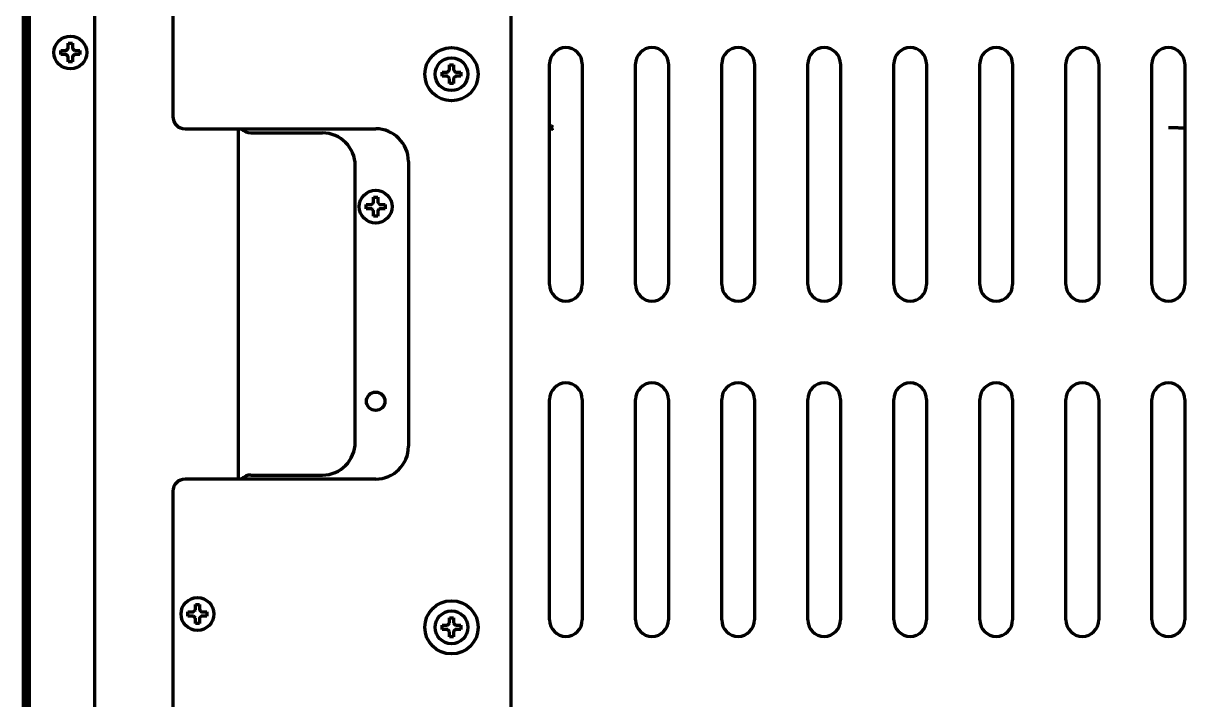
# Model space of a CAD drawing. Header units: inches. Extents: x -3055 to 7244, y 299 to 5591.
# Drawn here: x 2795.6 to 3079, y 4988.4 to 5153.5 of the extents above; entities that cross this region are included whole.
import ezdxf

# ---------------------------------------------------------------- set-up
doc = ezdxf.new("R2010")
doc.units = ezdxf.units.IN

msp = doc.modelspace()

# ---------------------------------------------------------------- linework, layer by layer
at = {"linetype": 'Continuous', "lineweight": 70}
for p, q in [((2914.62, 5422.37), (2914.62, 4799.06)), ((2795.62, 5327.86), (2795.62, 4836.6)), ((2796.3, 4837.6), (2796.3, 5327.52)), ((2797.12, 4513.56), (2797.12, 5327.12)), ((2813.12, 4527.4), (2813.12, 5322.04)), ((2832.12, 5190.58), (2832.12, 5130.74)), ((2804.82, 5146.36), (2804.82, 5146.86)), ((2804.82, 5145.86), (2804.82, 5146.36)), ((2809.42, 5146.86), (2809.42, 5146.36)), ((2809.42, 5146.36), (2809.42, 5145.86)), ((2897.82, 5141.06), (2897.82, 5141.56)), ((2902.42, 5141.56), (2902.42, 5141.06)), ((2924.04, 5089.7), (2924.04, 5143.56)), ((2932.04, 5143.56), (2932.04, 5089.7)), ((2945.04, 5089.7), (2945.04, 5143.56)), ((2953.04, 5143.56), (2953.04, 5089.7)), ((2966.04, 5089.7), (2966.04, 5143.56)), ((2974.04, 5143.56), (2974.04, 5089.7)), ((2987.04, 5089.7), (2987.04, 5143.56)), ((2995.04, 5143.56), (2995.04, 5089.7)), ((3008.04, 5089.7), (3008.04, 5143.56)), ((3016.04, 5143.56), (3016.04, 5089.7)), ((3029.04, 5089.7), (3029.04, 5143.56)), ((3037.04, 5143.56), (3037.04, 5089.7)), ((3050.04, 5089.7), (3050.04, 5143.56)), ((3058.04, 5143.56), (3058.04, 5089.7)), ((3071.04, 5089.7), (3071.04, 5143.56)), ((3079.04, 5143.56), (3079.04, 5089.7)), ((2897.82, 5140.56), (2897.82, 5141.06)), ((2902.42, 5141.06), (2902.42, 5140.56)), ((2835.12, 5127.74), (2881.62, 5127.74)), ((2848.12, 5042.24), (2848.12, 5127.73)), ((2851.12, 5126.74), (2868.62, 5126.74)), ((2876.62, 5051.24), (2876.62, 5118.74)), ((2889.62, 5119.74), (2889.62, 5050.24)), ((2879.32, 5108.74), (2879.32, 5109.24)), ((2879.32, 5108.24), (2879.32, 5108.74)), ((2883.92, 5109.24), (2883.92, 5108.74)), ((2883.92, 5108.74), (2883.92, 5108.24)), ((2924.04, 5007.85), (2924.04, 5061.7)), ((2932.04, 5061.7), (2932.04, 5007.85)), ((2945.04, 5007.85), (2945.04, 5061.7)), ((2953.04, 5061.7), (2953.04, 5007.85)), ((2966.04, 5007.85), (2966.04, 5061.7)), ((2974.04, 5061.7), (2974.04, 5007.85)), ((2987.04, 5007.85), (2987.04, 5061.7)), ((2995.04, 5061.7), (2995.04, 5007.85)), ((3008.04, 5007.85), (3008.04, 5061.7)), ((3016.04, 5061.7), (3016.04, 5007.85)), ((3029.04, 5007.85), (3029.04, 5061.7)), ((3037.04, 5061.7), (3037.04, 5007.85)), ((3050.04, 5007.85), (3050.04, 5061.7)), ((3058.04, 5061.7), (3058.04, 5007.85)), ((3071.04, 5007.85), (3071.04, 5061.7)), ((3079.04, 5061.7), (3079.04, 5007.85)), ((2881.62, 5042.24), (2835.12, 5042.24)), ((2851.12, 5043.24), (2868.62, 5043.24)), ((2832.12, 5039.24), (2832.12, 4979.4)), ((2835.82, 5009.32), (2835.82, 5009.82)), ((2835.82, 5008.82), (2835.82, 5009.32)), ((2840.42, 5009.82), (2840.42, 5009.32)), ((2840.42, 5009.32), (2840.42, 5008.82)), ((2897.82, 5006.06), (2897.82, 5006.56)), ((2897.82, 5005.56), (2897.82, 5006.06)), ((2902.42, 5006.56), (2902.42, 5006.06)), ((2902.42, 5006.06), (2902.42, 5005.56))]:
    msp.add_line(p, q, dxfattribs=at)
for centre, radius in [((2807.12, 5146.36), 4), ((2900.12, 5141.06), 6.5), ((2900.12, 5141.06), 4), ((2881.62, 5108.74), 4), ((2881.62, 5061.24), 2.25), ((2838.12, 5009.32), 4), ((2900.12, 5006.06), 6.5), ((2900.12, 5006.06), 4)]:
    msp.add_circle(centre, radius, dxfattribs=at)
for centre, radius, start, end in [((2928.04, 5143.56), 4, 0, 180), ((2949.04, 5143.56), 4, 0, 180), ((2970.04, 5143.56), 4, 0, 180), ((2991.04, 5143.56), 4, 0, 180), ((3012.04, 5143.56), 4, 0, 180), ((3033.04, 5143.56), 4, 0, 180), ((3054.04, 5143.56), 4, 0, 180), ((3075.04, 5143.56), 4, 0, 180), ((2835.12, 5130.74), 3, 180, 270), ((2851.12, 5129.74), 3, 221.8416, 270), ((2881.62, 5119.74), 8, 0, 90), ((2868.62, 5118.74), 8, 0, 90), ((2928.04, 5089.7), 4, 180, 0), ((2949.04, 5089.7), 4, 180, 0), ((2970.04, 5089.7), 4, 180, 0), ((2991.04, 5089.7), 4, 180, 0), ((3012.04, 5089.7), 4, 180, 0), ((3033.04, 5089.7), 4, 180, 0), ((3054.04, 5089.7), 4, 180, 0), ((3075.04, 5089.7), 4, 180, 0), ((2928.04, 5061.7), 4, 0, 180), ((2949.04, 5061.7), 4, 0, 180), ((2970.04, 5061.7), 4, 0, 180), ((2991.04, 5061.7), 4, 0, 180), ((3012.04, 5061.7), 4, 0, 180), ((3033.04, 5061.7), 4, 0, 180), ((3054.04, 5061.7), 4, 0, 180), ((3075.04, 5061.7), 4, 0, 180), ((2868.62, 5051.24), 8, 270, 0), ((2881.62, 5050.24), 8, 270, 0), ((2835.12, 5039.24), 3, 90, 180), ((2851.12, 5040.24), 3, 90, 138.1894), ((2928.04, 5007.85), 4, 180, 0), ((2949.04, 5007.85), 4, 180, 0), ((2970.04, 5007.85), 4, 180, 0), ((2991.04, 5007.85), 4, 180, 0), ((3012.04, 5007.85), 4, 180, 0), ((3033.04, 5007.85), 4, 180, 0), ((3054.04, 5007.85), 4, 180, 0), ((3075.04, 5007.85), 4, 180, 0)]:
    msp.add_arc(centre, radius, start, end, dxfattribs=at)
for points in [[(2806.12, 5146.86), (2806.14, 5146.89), (2806.19, 5146.93), (2806.26, 5147.01), (2806.33, 5147.08), (2806.4, 5147.15), (2806.48, 5147.22), (2806.55, 5147.29), (2806.59, 5147.34), (2806.62, 5147.36)], [(2806.62, 5147.36), (2806.62, 5147.42), (2806.62, 5147.53), (2806.62, 5147.69), (2806.62, 5147.85), (2806.62, 5148), (2806.62, 5148.15), (2806.62, 5148.31), (2806.62, 5148.48), (2806.62, 5148.6), (2806.62, 5148.66)], [(2806.62, 5148.66), (2806.79, 5148.66), (2807.12, 5148.66), (2807.45, 5148.66), (2807.62, 5148.66)], [(2807.62, 5147.36), (2807.64, 5147.34), (2807.7, 5147.29), (2807.77, 5147.21), (2807.84, 5147.14), (2807.91, 5147.07), (2807.98, 5147), (2808.05, 5146.93), (2808.1, 5146.89), (2808.12, 5146.86)], [(2806.12, 5145.86), (2806.06, 5145.86), (2805.96, 5145.86), (2805.79, 5145.86), (2805.64, 5145.86), (2805.48, 5145.86), (2805.33, 5145.86), (2805.17, 5145.86), (2805.01, 5145.86), (2804.88, 5145.86), (2804.82, 5145.86)], [(2806.62, 5145.36), (2806.59, 5145.39), (2806.54, 5145.44), (2806.47, 5145.51), (2806.4, 5145.59), (2806.33, 5145.66), (2806.26, 5145.73), (2806.19, 5145.79), (2806.14, 5145.84), (2806.12, 5145.86)], [(2808.12, 5145.86), (2808.09, 5145.84), (2808.05, 5145.79), (2807.98, 5145.72), (2807.9, 5145.65), (2807.83, 5145.58), (2807.76, 5145.51), (2807.69, 5145.43), (2807.64, 5145.39), (2807.62, 5145.36)], [(2807.62, 5145.36), (2807.62, 5145.31), (2807.62, 5145.2), (2807.62, 5145.04), (2807.62, 5144.88), (2807.62, 5144.73), (2807.62, 5144.57), (2807.62, 5144.42), (2807.62, 5144.25), (2807.62, 5144.13), (2807.62, 5144.06)], [(2808.12, 5146.86), (2808.17, 5146.86), (2808.28, 5146.86), (2808.44, 5146.86), (2808.6, 5146.86), (2808.76, 5146.86), (2808.91, 5146.86), (2809.07, 5146.86), (2809.23, 5146.86), (2809.35, 5146.86), (2809.42, 5146.86)], [(2807.62, 5144.06), (2807.45, 5144.06), (2807.12, 5144.06), (2806.79, 5144.06), (2806.62, 5144.06)], [(2899.12, 5141.56), (2899.14, 5141.59), (2899.19, 5141.63), (2899.26, 5141.71), (2899.33, 5141.78), (2899.4, 5141.85), (2899.48, 5141.92), (2899.55, 5141.99), (2899.59, 5142.04), (2899.62, 5142.06)], [(2899.62, 5142.06), (2899.62, 5142.12), (2899.62, 5142.23), (2899.62, 5142.39), (2899.62, 5142.55), (2899.62, 5142.7), (2899.62, 5142.85), (2899.62, 5143.01), (2899.62, 5143.18), (2899.62, 5143.3), (2899.62, 5143.36)], [(2899.62, 5143.36), (2899.79, 5143.36), (2900.12, 5143.36), (2900.45, 5143.36), (2900.62, 5143.36)], [(2900.62, 5142.06), (2900.64, 5142.04), (2900.7, 5141.99), (2900.77, 5141.91), (2900.84, 5141.84), (2900.91, 5141.77), (2900.98, 5141.7), (2901.05, 5141.63), (2901.1, 5141.59), (2901.12, 5141.56)], [(2901.12, 5141.56), (2901.17, 5141.56), (2901.28, 5141.56), (2901.44, 5141.56), (2901.6, 5141.56), (2901.76, 5141.56), (2901.91, 5141.56), (2902.07, 5141.56), (2902.23, 5141.56), (2902.35, 5141.56), (2902.42, 5141.56)], [(2899.12, 5140.56), (2899.06, 5140.56), (2898.96, 5140.56), (2898.79, 5140.56), (2898.64, 5140.56), (2898.48, 5140.56), (2898.33, 5140.56), (2898.17, 5140.56), (2898.01, 5140.56), (2897.88, 5140.56), (2897.82, 5140.56)], [(2899.62, 5140.06), (2899.59, 5140.09), (2899.54, 5140.14), (2899.47, 5140.21), (2899.4, 5140.29), (2899.33, 5140.36), (2899.26, 5140.43), (2899.19, 5140.49), (2899.14, 5140.54), (2899.12, 5140.56)], [(2900.62, 5138.76), (2900.45, 5138.76), (2900.12, 5138.76), (2899.79, 5138.76), (2899.62, 5138.76)], [(2901.12, 5140.56), (2901.09, 5140.54), (2901.05, 5140.49), (2900.98, 5140.42), (2900.9, 5140.35), (2900.83, 5140.28), (2900.76, 5140.21), (2900.69, 5140.13), (2900.64, 5140.09), (2900.62, 5140.06)], [(2900.62, 5140.06), (2900.62, 5140.01), (2900.62, 5139.9), (2900.62, 5139.74), (2900.62, 5139.58), (2900.62, 5139.43), (2900.62, 5139.27), (2900.62, 5139.12), (2900.62, 5138.95), (2900.62, 5138.83), (2900.62, 5138.76)], [(2881.12, 5109.74), (2881.12, 5109.8), (2881.12, 5109.9), (2881.12, 5110.07), (2881.12, 5110.23), (2881.12, 5110.38), (2881.12, 5110.53), (2881.12, 5110.69), (2881.12, 5110.85), (2881.12, 5110.98), (2881.12, 5111.04)], [(2881.12, 5111.04), (2881.29, 5111.04), (2881.62, 5111.04), (2881.95, 5111.04), (2882.12, 5111.04)], [(2880.62, 5108.24), (2880.56, 5108.24), (2880.46, 5108.24), (2880.29, 5108.24), (2880.14, 5108.24), (2879.98, 5108.24), (2879.83, 5108.24), (2879.67, 5108.24), (2879.51, 5108.24), (2879.38, 5108.24), (2879.32, 5108.24)], [(2880.62, 5109.24), (2880.64, 5109.27), (2880.69, 5109.31), (2880.76, 5109.38), (2880.83, 5109.46), (2880.9, 5109.53), (2880.98, 5109.6), (2881.05, 5109.67), (2881.09, 5109.72), (2881.12, 5109.74)], [(2881.12, 5107.74), (2881.09, 5107.77), (2881.04, 5107.82), (2880.97, 5107.89), (2880.9, 5107.96), (2880.83, 5108.03), (2880.76, 5108.1), (2880.69, 5108.17), (2880.64, 5108.22), (2880.62, 5108.24)], [(2882.12, 5109.74), (2882.14, 5109.72), (2882.2, 5109.66), (2882.27, 5109.59), (2882.34, 5109.52), (2882.41, 5109.45), (2882.48, 5109.38), (2882.55, 5109.31), (2882.6, 5109.27), (2882.62, 5109.24)], [(2882.62, 5108.24), (2882.59, 5108.22), (2882.55, 5108.17), (2882.48, 5108.1), (2882.4, 5108.03), (2882.33, 5107.96), (2882.26, 5107.89), (2882.19, 5107.81), (2882.14, 5107.77), (2882.12, 5107.74)], [(2882.12, 5107.74), (2882.12, 5107.69), (2882.12, 5107.58), (2882.12, 5107.42), (2882.12, 5107.26), (2882.12, 5107.1), (2882.12, 5106.95), (2882.12, 5106.8), (2882.12, 5106.63), (2882.12, 5106.51), (2882.12, 5106.44)], [(2882.62, 5109.24), (2882.67, 5109.24), (2882.78, 5109.24), (2882.94, 5109.24), (2883.1, 5109.24), (2883.26, 5109.24), (2883.41, 5109.24), (2883.57, 5109.24), (2883.73, 5109.24), (2883.85, 5109.24), (2883.92, 5109.24)], [(2882.12, 5106.44), (2881.95, 5106.44), (2881.62, 5106.44), (2881.29, 5106.44), (2881.12, 5106.44)], [(2837.62, 5010.32), (2837.62, 5010.38), (2837.62, 5010.49), (2837.62, 5010.65), (2837.62, 5010.81), (2837.62, 5010.96), (2837.62, 5011.11), (2837.62, 5011.27), (2837.62, 5011.44), (2837.62, 5011.56), (2837.62, 5011.62)], [(2837.62, 5011.62), (2837.79, 5011.62), (2838.12, 5011.62), (2838.45, 5011.62), (2838.62, 5011.62)], [(2837.12, 5008.82), (2837.06, 5008.82), (2836.96, 5008.82), (2836.79, 5008.82), (2836.64, 5008.82), (2836.48, 5008.82), (2836.33, 5008.82), (2836.17, 5008.82), (2836.01, 5008.82), (2835.88, 5008.82), (2835.82, 5008.82)], [(2837.12, 5009.82), (2837.14, 5009.85), (2837.19, 5009.89), (2837.26, 5009.97), (2837.33, 5010.04), (2837.4, 5010.11), (2837.48, 5010.18), (2837.55, 5010.25), (2837.59, 5010.3), (2837.62, 5010.32)], [(2837.62, 5008.32), (2837.59, 5008.35), (2837.54, 5008.4), (2837.47, 5008.47), (2837.4, 5008.55), (2837.33, 5008.62), (2837.26, 5008.69), (2837.19, 5008.75), (2837.14, 5008.8), (2837.12, 5008.82)], [(2838.62, 5010.32), (2838.64, 5010.3), (2838.7, 5010.25), (2838.77, 5010.17), (2838.84, 5010.1), (2838.91, 5010.03), (2838.98, 5009.96), (2839.05, 5009.89), (2839.1, 5009.85), (2839.12, 5009.82)], [(2839.12, 5008.82), (2839.09, 5008.8), (2839.05, 5008.75), (2838.98, 5008.68), (2838.9, 5008.61), (2838.83, 5008.54), (2838.76, 5008.47), (2838.69, 5008.39), (2838.64, 5008.35), (2838.62, 5008.32)], [(2838.62, 5008.32), (2838.62, 5008.27), (2838.62, 5008.16), (2838.62, 5008), (2838.62, 5007.84), (2838.62, 5007.69), (2838.62, 5007.53), (2838.62, 5007.38), (2838.62, 5007.21), (2838.62, 5007.09), (2838.62, 5007.02)], [(2839.12, 5009.82), (2839.17, 5009.82), (2839.28, 5009.82), (2839.44, 5009.82), (2839.6, 5009.82), (2839.76, 5009.82), (2839.91, 5009.82), (2840.07, 5009.82), (2840.23, 5009.82), (2840.35, 5009.82), (2840.42, 5009.82)], [(2899.62, 5007.06), (2899.62, 5007.12), (2899.62, 5007.23), (2899.62, 5007.39), (2899.62, 5007.55), (2899.62, 5007.7), (2899.62, 5007.85), (2899.62, 5008.01), (2899.62, 5008.18), (2899.62, 5008.3), (2899.62, 5008.36)], [(2899.62, 5008.36), (2899.79, 5008.36), (2900.12, 5008.36), (2900.45, 5008.36), (2900.62, 5008.36)], [(2838.62, 5007.02), (2838.45, 5007.02), (2838.12, 5007.02), (2837.79, 5007.02), (2837.62, 5007.02)], [(2899.12, 5005.56), (2899.06, 5005.56), (2898.96, 5005.56), (2898.79, 5005.56), (2898.64, 5005.56), (2898.48, 5005.56), (2898.33, 5005.56), (2898.17, 5005.56), (2898.01, 5005.56), (2897.88, 5005.56), (2897.82, 5005.56)], [(2899.12, 5006.56), (2899.14, 5006.59), (2899.19, 5006.63), (2899.26, 5006.71), (2899.33, 5006.78), (2899.4, 5006.85), (2899.48, 5006.92), (2899.55, 5006.99), (2899.59, 5007.04), (2899.62, 5007.06)], [(2899.62, 5005.06), (2899.59, 5005.09), (2899.54, 5005.14), (2899.47, 5005.21), (2899.4, 5005.29), (2899.33, 5005.36), (2899.26, 5005.43), (2899.19, 5005.49), (2899.14, 5005.54), (2899.12, 5005.56)], [(2900.62, 5007.06), (2900.64, 5007.04), (2900.7, 5006.99), (2900.77, 5006.91), (2900.84, 5006.84), (2900.91, 5006.77), (2900.98, 5006.7), (2901.05, 5006.63), (2901.1, 5006.59), (2901.12, 5006.56)], [(2901.12, 5005.56), (2901.09, 5005.54), (2901.05, 5005.49), (2900.98, 5005.42), (2900.9, 5005.35), (2900.83, 5005.28), (2900.76, 5005.21), (2900.69, 5005.13), (2900.64, 5005.09), (2900.62, 5005.06)], [(2901.12, 5006.56), (2901.17, 5006.56), (2901.28, 5006.56), (2901.44, 5006.56), (2901.6, 5006.56), (2901.76, 5006.56), (2901.91, 5006.56), (2902.07, 5006.56), (2902.23, 5006.56), (2902.35, 5006.56), (2902.42, 5006.56)], [(2900.62, 5003.76), (2900.45, 5003.76), (2900.12, 5003.76), (2899.79, 5003.76), (2899.62, 5003.76)], [(2900.62, 5005.06), (2900.62, 5005.01), (2900.62, 5004.9), (2900.62, 5004.74), (2900.62, 5004.58), (2900.62, 5004.43), (2900.62, 5004.27), (2900.62, 5004.12), (2900.62, 5003.95), (2900.62, 5003.83), (2900.62, 5003.76)]]:
    msp.add_open_spline(points, degree=3, dxfattribs=at)
for points, knots in [([(2807.62, 5148.66), (2807.62, 5148.46), (2807.62, 5148.25), (2807.62, 5147.93), (2807.62, 5147.82), (2807.62, 5147.59), (2807.62, 5147.48), (2807.62, 5147.36)], [0, 0, 0, 0, 0.5, 0.5, 0.75, 0.75, 1, 1, 1, 1]), ([(2804.82, 5146.86), (2805.02, 5146.86), (2805.23, 5146.86), (2805.56, 5146.86), (2805.67, 5146.86), (2805.89, 5146.86), (2806, 5146.86), (2806.12, 5146.86)], [0, 0, 0, 0, 0.5, 0.5, 0.75, 0.75, 1, 1, 1, 1]), ([(2806.62, 5144.06), (2806.62, 5144.27), (2806.62, 5144.48), (2806.62, 5144.8), (2806.62, 5144.91), (2806.62, 5145.13), (2806.62, 5145.25), (2806.62, 5145.36)], [0, 0, 0, 0, 0.5, 0.5, 0.75, 0.75, 1, 1, 1, 1]), ([(2809.42, 5145.86), (2809.22, 5145.86), (2809.01, 5145.86), (2808.68, 5145.86), (2808.57, 5145.86), (2808.35, 5145.86), (2808.23, 5145.86), (2808.12, 5145.86)], [0, 0, 0, 0, 0.5, 0.5, 0.75, 0.75, 1, 1, 1, 1]), ([(2897.82, 5141.56), (2898.02, 5141.56), (2898.23, 5141.56), (2898.56, 5141.56), (2898.67, 5141.56), (2898.89, 5141.56), (2899, 5141.56), (2899.12, 5141.56)], [0, 0, 0, 0, 0.5, 0.5, 0.75, 0.75, 1, 1, 1, 1]), ([(2900.62, 5143.36), (2900.62, 5143.16), (2900.62, 5142.95), (2900.62, 5142.63), (2900.62, 5142.52), (2900.62, 5142.29), (2900.62, 5142.18), (2900.62, 5142.06)], [0, 0, 0, 0, 0.5, 0.5, 0.75, 0.75, 1, 1, 1, 1]), ([(2899.62, 5138.76), (2899.62, 5138.97), (2899.62, 5139.18), (2899.62, 5139.5), (2899.62, 5139.61), (2899.62, 5139.83), (2899.62, 5139.95), (2899.62, 5140.06)], [0, 0, 0, 0, 0.5, 0.5, 0.75, 0.75, 1, 1, 1, 1]), ([(2902.42, 5140.56), (2902.22, 5140.56), (2902.01, 5140.56), (2901.68, 5140.56), (2901.57, 5140.56), (2901.35, 5140.56), (2901.23, 5140.56), (2901.12, 5140.56)], [0, 0, 0, 0, 0.5, 0.5, 0.75, 0.75, 1, 1, 1, 1]), ([(2924.61, 5128.05), (2924.61, 5128.06), (2924.62, 5128.08), (2924.63, 5128.11), (2924.63, 5128.15), (2924.64, 5128.2), (2924.66, 5128.27), (2924.68, 5128.35), (2924.7, 5128.45), (2924.72, 5128.54), (2924.73, 5128.61), (2924.74, 5128.64)], [0, 0, 0, 0, 0.040704, 0.09594, 0.165709, 0.250012, 0.372451, 0.500013, 0.681858, 0.84852, 1, 1, 1, 1]), ([(2924.75, 5127.48), (2924.74, 5127.49), (2924.74, 5127.5), (2924.73, 5127.53), (2924.73, 5127.56), (2924.72, 5127.59), (2924.71, 5127.63), (2924.7, 5127.68), (2924.68, 5127.72), (2924.67, 5127.77), (2924.66, 5127.83), (2924.64, 5127.91), (2924.63, 5127.98), (2924.62, 5128.03), (2924.61, 5128.05)], [0, 0, 0, 0, 0.038477, 0.082678, 0.132605, 0.188257, 0.249637, 0.355045, 0.438326, 0.499482, 0.609373, 0.749575, 0.908462, 1, 1, 1, 1]), ([(3075.1, 5128.06), (3075.25, 5128.05), (3075.41, 5128.05), (3075.64, 5128.05), (3075.71, 5128.05), (3075.86, 5128.05), (3075.94, 5128.05), (3076.32, 5128.04), (3076.62, 5128.04), (3077.07, 5128.03), (3077.22, 5128.02), (3077.51, 5128.02), (3077.66, 5128.01), (3077.95, 5128), (3078.1, 5128), (3078.38, 5127.98), (3078.53, 5127.97), (3078.67, 5127.96)], [0, 0, 0, 0, 0.125, 0.125, 0.1875, 0.1875, 0.25, 0.25, 0.5, 0.5, 0.625, 0.625, 0.75, 0.75, 0.875, 0.875, 1, 1, 1, 1]), ([(2882.12, 5111.04), (2882.12, 5110.84), (2882.12, 5110.63), (2882.12, 5110.3), (2882.12, 5110.19), (2882.12, 5109.97), (2882.12, 5109.86), (2882.12, 5109.74)], [0, 0, 0, 0, 0.5, 0.5, 0.75, 0.75, 1, 1, 1, 1]), ([(2879.32, 5109.24), (2879.52, 5109.24), (2879.73, 5109.24), (2880.06, 5109.24), (2880.17, 5109.24), (2880.39, 5109.24), (2880.5, 5109.24), (2880.62, 5109.24)], [0, 0, 0, 0, 0.5, 0.5, 0.75, 0.75, 1, 1, 1, 1]), ([(2881.12, 5106.44), (2881.12, 5106.65), (2881.12, 5106.85), (2881.12, 5107.18), (2881.12, 5107.29), (2881.12, 5107.51), (2881.12, 5107.63), (2881.12, 5107.74)], [0, 0, 0, 0, 0.5, 0.5, 0.75, 0.75, 1, 1, 1, 1]), ([(2883.92, 5108.24), (2883.72, 5108.24), (2883.51, 5108.24), (2883.18, 5108.24), (2883.07, 5108.24), (2882.85, 5108.24), (2882.73, 5108.24), (2882.62, 5108.24)], [0, 0, 0, 0, 0.5, 0.5, 0.75, 0.75, 1, 1, 1, 1]), ([(2838.62, 5011.62), (2838.62, 5011.42), (2838.62, 5011.21), (2838.62, 5010.89), (2838.62, 5010.78), (2838.62, 5010.55), (2838.62, 5010.44), (2838.62, 5010.32)], [0, 0, 0, 0, 0.5, 0.5, 0.75, 0.75, 1, 1, 1, 1]), ([(2835.82, 5009.82), (2836.02, 5009.82), (2836.23, 5009.82), (2836.56, 5009.82), (2836.67, 5009.82), (2836.89, 5009.82), (2837, 5009.82), (2837.12, 5009.82)], [0, 0, 0, 0, 0.5, 0.5, 0.75, 0.75, 1, 1, 1, 1]), ([(2837.62, 5007.02), (2837.62, 5007.23), (2837.62, 5007.44), (2837.62, 5007.76), (2837.62, 5007.87), (2837.62, 5008.09), (2837.62, 5008.21), (2837.62, 5008.32)], [0, 0, 0, 0, 0.5, 0.5, 0.75, 0.75, 1, 1, 1, 1]), ([(2840.42, 5008.82), (2840.22, 5008.82), (2840.01, 5008.82), (2839.68, 5008.82), (2839.57, 5008.82), (2839.35, 5008.82), (2839.23, 5008.82), (2839.12, 5008.82)], [0, 0, 0, 0, 0.5, 0.5, 0.75, 0.75, 1, 1, 1, 1]), ([(2900.62, 5008.36), (2900.62, 5008.16), (2900.62, 5007.95), (2900.62, 5007.63), (2900.62, 5007.52), (2900.62, 5007.29), (2900.62, 5007.18), (2900.62, 5007.06)], [0, 0, 0, 0, 0.5, 0.5, 0.75, 0.75, 1, 1, 1, 1]), ([(2897.82, 5006.56), (2898.02, 5006.56), (2898.23, 5006.56), (2898.56, 5006.56), (2898.67, 5006.56), (2898.89, 5006.56), (2899, 5006.56), (2899.12, 5006.56)], [0, 0, 0, 0, 0.5, 0.5, 0.75, 0.75, 1, 1, 1, 1]), ([(2902.42, 5005.56), (2902.22, 5005.56), (2902.01, 5005.56), (2901.68, 5005.56), (2901.57, 5005.56), (2901.35, 5005.56), (2901.23, 5005.56), (2901.12, 5005.56)], [0, 0, 0, 0, 0.5, 0.5, 0.75, 0.75, 1, 1, 1, 1]), ([(2899.62, 5003.76), (2899.62, 5003.97), (2899.62, 5004.18), (2899.62, 5004.5), (2899.62, 5004.61), (2899.62, 5004.83), (2899.62, 5004.95), (2899.62, 5005.06)], [0, 0, 0, 0, 0.5, 0.5, 0.75, 0.75, 1, 1, 1, 1])]:
    msp.add_open_spline(points, degree=3, knots=knots, dxfattribs=at)
msp.add_rational_spline([(2924.61, 5128.05), (2924.42, 5128.05), (2924.23, 5128.04), (2924.03, 5128.04)], [1.00692936527, 1.00531272657, 1.00397896234, 1.00292807258], degree=3, dxfattribs=at)

doc.saveas('drawing.dxf')
